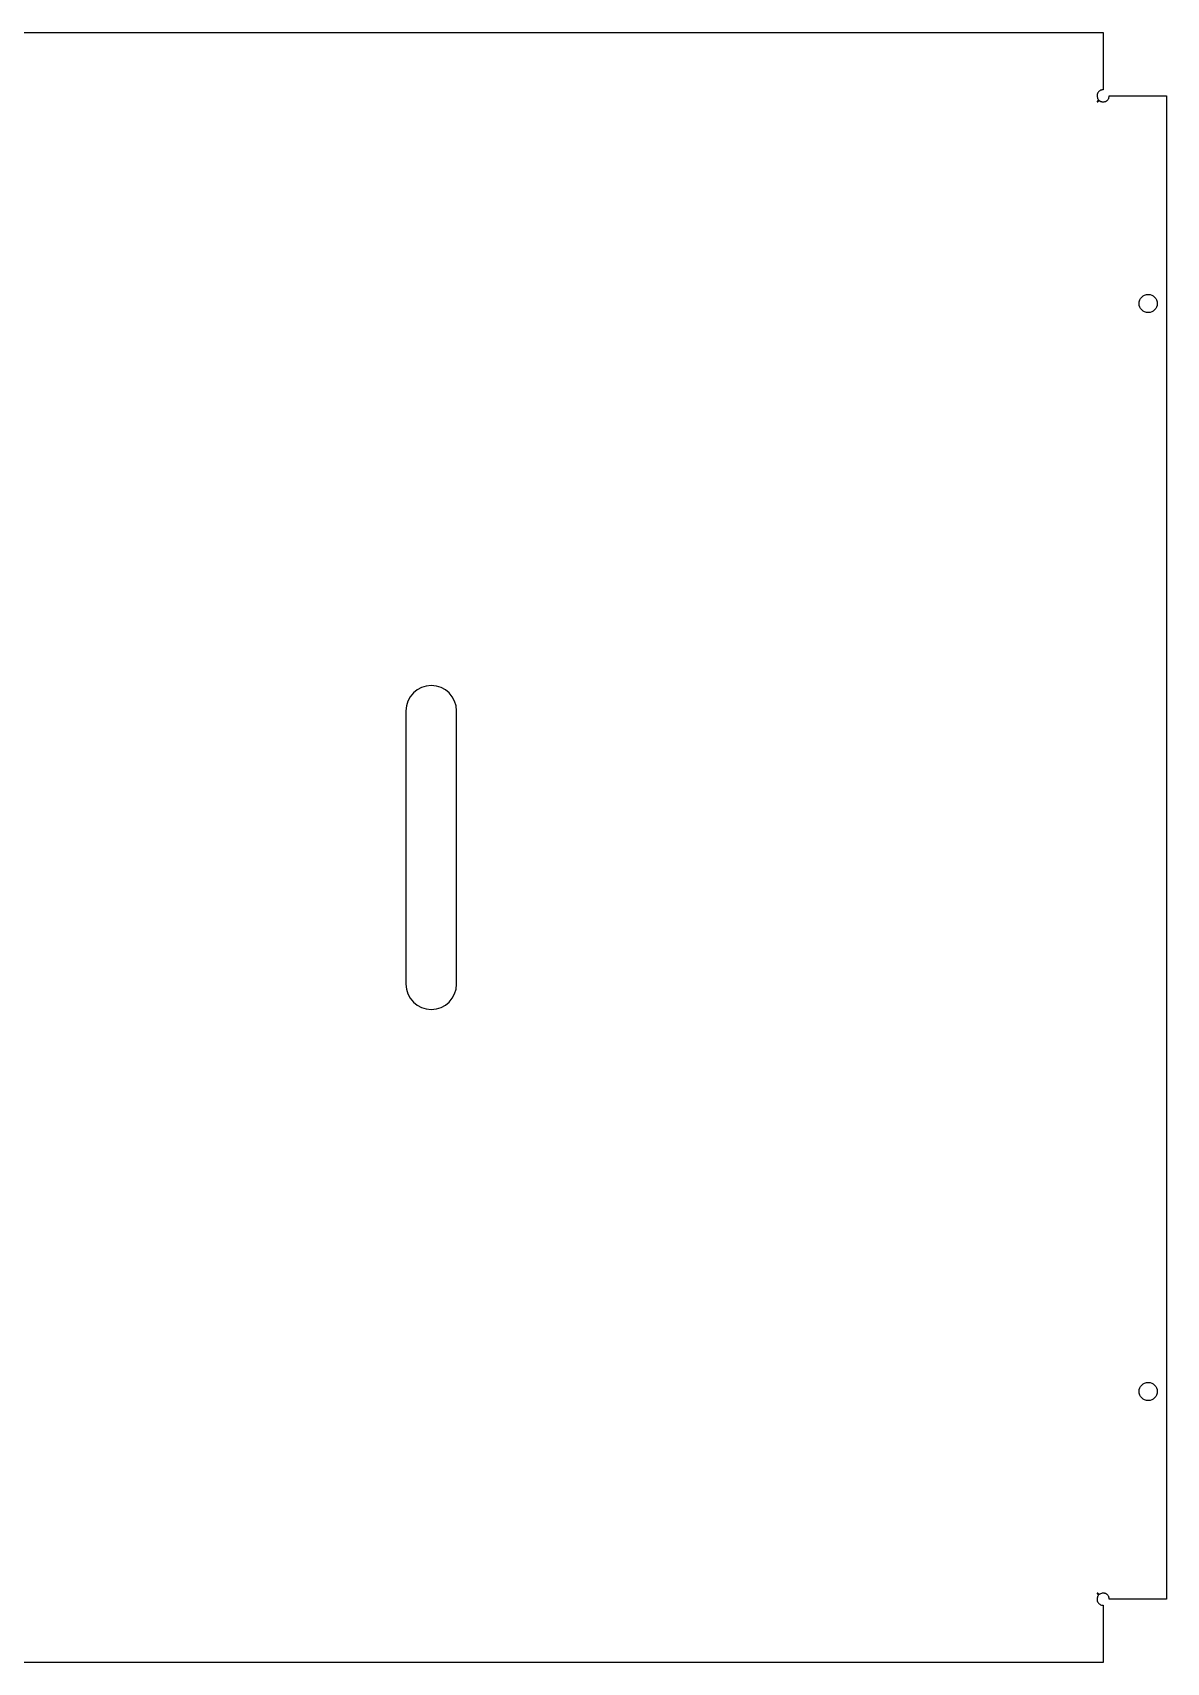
# Model space of a CAD drawing. Header units: millimetres. Extents: x -192 to 1381, y -1150 to 2027.
# Drawn here: x 564 to 1124, y 467 to 1272 of the extents above; entities that cross this region are included whole.
import ezdxf

# ---------------------------------------------------------------- set-up
doc = ezdxf.new("R2010")
doc.units = ezdxf.units.MM
doc.linetypes.add('SLD-Katı', pattern=[0])
doc.layers.add('SRC_GEOMETRY', color=7, linetype='SLD-Katı')

msp = doc.modelspace()

# ---------------------------------------------------------------- linework, layer by layer
at = {"layer": 'SRC_GEOMETRY', "color": 7, "linetype": 'SLD-Katı'}
for p, q in [((-150.54, 1272.08), (1093.18, 1272.08)), ((1093.18, 1272.08), (1093.18, 1243.84)), ((1090.19, 1241.05), (1090.18, 1240.83)), ((1090.18, 1240.83), (1090.19, 1240.62)), ((1090.21, 1241.26), (1090.19, 1241.05)), ((1090.19, 1240.62), (1090.21, 1240.4)), ((1090.25, 1241.47), (1090.21, 1241.26)), ((1090.21, 1240.4), (1090.31, 1239.99)), ((1090.3, 1241.68), (1090.25, 1241.47)), ((1090.37, 1241.88), (1090.3, 1241.68)), ((1090.45, 1242.08), (1090.37, 1241.88)), ((1090.65, 1242.46), (1090.45, 1242.08)), ((1090.91, 1242.81), (1090.65, 1242.46)), ((1091.21, 1243.11), (1090.91, 1242.81)), ((1091.56, 1243.37), (1091.21, 1243.11)), ((1091.74, 1243.48), (1091.56, 1243.37)), ((1091.93, 1243.57), (1091.74, 1243.48)), ((1092.12, 1243.65), (1091.93, 1243.57)), ((1092.32, 1243.72), (1092.12, 1243.65)), ((1092.53, 1243.77), (1092.32, 1243.72)), ((1092.74, 1243.81), (1092.53, 1243.77)), ((1092.96, 1243.83), (1092.74, 1243.81)), ((1093.18, 1243.84), (1092.96, 1243.83)), ((1095.91, 1239.6), (1096.06, 1239.99)), ((1096.06, 1239.99), (1096.15, 1240.41)), ((1096.15, 1240.41), (1096.18, 1240.84)), ((1096.18, 1240.84), (1124.42, 1240.84)), ((1124.42, 1240.84), (1124.42, 498.13)), ((1090.93, 1238.87), (1090.25, 1237.99)), ((1090.31, 1239.99), (1090.46, 1239.59)), ((1090.32, 1237.92), (1091.2, 1238.59)), ((1090.46, 1239.59), (1090.66, 1239.22)), ((1090.66, 1239.22), (1090.93, 1238.87)), ((1091.2, 1238.59), (1091.38, 1238.45)), ((1091.38, 1238.45), (1091.56, 1238.33)), ((1091.56, 1238.33), (1091.74, 1238.21)), ((1091.74, 1238.21), (1091.93, 1238.12)), ((1091.93, 1238.12), (1092.12, 1238.04)), ((1092.12, 1238.04), (1092.32, 1237.97)), ((1092.32, 1237.97), (1092.53, 1237.92)), ((1092.53, 1237.92), (1092.74, 1237.88)), ((1092.74, 1237.88), (1093.17, 1237.84)), ((1093.17, 1237.84), (1093.6, 1237.87)), ((1093.6, 1237.87), (1094.01, 1237.96)), ((1094.01, 1237.96), (1094.42, 1238.11)), ((1094.42, 1238.11), (1094.8, 1238.32)), ((1094.8, 1238.32), (1095.14, 1238.57)), ((1095.14, 1238.57), (1095.44, 1238.87)), ((1095.44, 1238.87), (1095.7, 1239.22)), ((1095.7, 1239.22), (1095.91, 1239.6)), ((748.82, 936.99), (748.82, 801.99)), ((773.82, 801.99), (773.82, 936.99)), ((1090.25, 500.99), (1090.93, 500.11)), ((1091.2, 500.38), (1090.32, 501.06)), ((1090.46, 499.38), (1090.37, 499.18)), ((1090.55, 499.57), (1090.46, 499.38)), ((1090.66, 499.75), (1090.55, 499.57)), ((1090.79, 499.93), (1090.66, 499.75)), ((1090.93, 500.11), (1090.79, 499.93)), ((1091.56, 500.65), (1091.2, 500.38)), ((1091.93, 500.85), (1091.56, 500.65)), ((1092.33, 501), (1091.93, 500.85)), ((1092.74, 501.09), (1092.33, 501)), ((1092.96, 501.12), (1092.74, 501.09)), ((1093.17, 501.13), (1092.96, 501.12)), ((1093.39, 501.12), (1093.17, 501.13)), ((1093.6, 501.1), (1093.39, 501.12)), ((1093.81, 501.06), (1093.6, 501.1)), ((1094.01, 501.01), (1093.81, 501.06)), ((1094.22, 500.94), (1094.01, 501.01)), ((1094.42, 500.86), (1094.22, 500.94)), ((1094.8, 500.65), (1094.42, 500.86)), ((1095.14, 500.4), (1094.8, 500.65)), ((1095.44, 500.1), (1095.14, 500.4)), ((1095.7, 499.75), (1095.44, 500.1)), ((1095.81, 499.57), (1095.7, 499.75)), ((1095.91, 499.38), (1095.81, 499.57)), ((1095.99, 499.19), (1095.91, 499.38)), ((1090.21, 498.57), (1090.18, 498.14)), ((1090.18, 498.14), (1090.21, 497.71)), ((1090.25, 498.78), (1090.21, 498.57)), ((1090.21, 497.71), (1090.3, 497.3)), ((1090.31, 498.99), (1090.25, 498.78)), ((1090.3, 497.3), (1090.45, 496.89)), ((1090.37, 499.18), (1090.31, 498.99)), ((1090.45, 496.89), (1090.66, 496.51)), ((1090.66, 496.51), (1090.91, 496.17)), ((1090.91, 496.17), (1091.21, 495.87)), ((1091.21, 495.87), (1091.56, 495.61)), ((1091.56, 495.61), (1091.93, 495.4)), ((1091.93, 495.4), (1092.33, 495.25)), ((1092.33, 495.25), (1092.75, 495.16)), ((1092.75, 495.16), (1093.18, 495.13)), ((1093.18, 495.13), (1093.18, 466.89)), ((1096.06, 498.99), (1095.99, 499.19)), ((1096.11, 498.78), (1096.06, 498.99)), ((1096.15, 498.57), (1096.11, 498.78)), ((1096.17, 498.35), (1096.15, 498.57)), ((1096.18, 498.13), (1096.17, 498.35)), ((1124.42, 498.13), (1096.18, 498.13)), ((1093.18, 466.89), (-150.54, 466.89))]:
    msp.add_line(p, q, dxfattribs=at)
for centre in [(1115.42, 1138.24), (1115.42, 600.74)]:
    msp.add_circle(centre, 4.5, dxfattribs=at)
for centre, radius, start, end in [((1090.29, 1237.95), 0.05, 135, 315), ((761.32, 936.99), 12.5, 0, 180), ((761.32, 801.99), 12.5, 180, 0), ((1090.29, 501.02), 0.05, 45, 225)]:
    msp.add_arc(centre, radius, start, end, dxfattribs=at)

doc.saveas('drawing.dxf')
